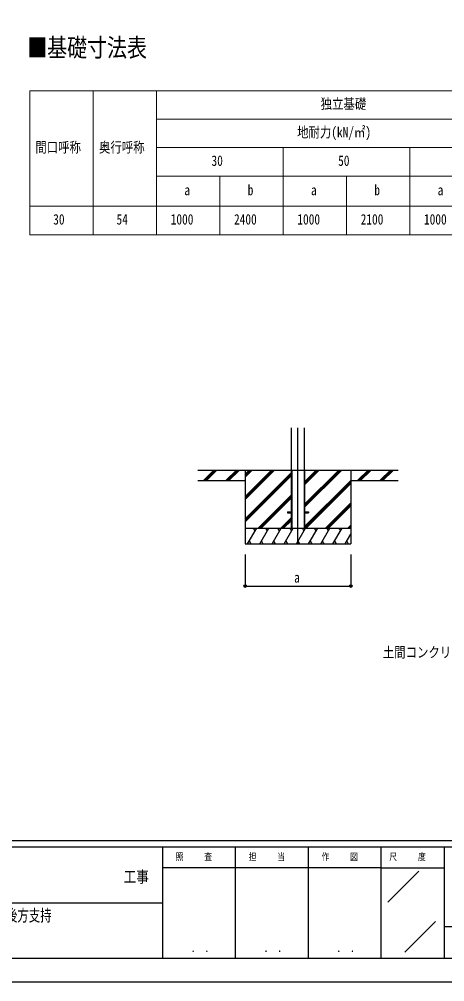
# Model space of a CAD drawing. Units: millimetres, scale not verified. Extents: x -12615 to 12615, y -8910 to 8910.
# Drawn here: x 2528 to 6560, y -8910 to 218 of the extents above; entities that cross this region are included whole.
import ezdxf
from ezdxf.enums import TextEntityAlignment as Align

# ---------------------------------------------------------------- set-up
doc = ezdxf.new("R2010")
doc.units = ezdxf.units.MM
doc.header["$LTSCALE"] = 40
doc.layers.add('0-1_TABLE1', color=7, linetype='Continuous', lineweight=18)
for name, color, linetype in [('0-2_USER1', 3, 'Continuous'), ('0-3_YKK_12', 2, 'Continuous'), ('0-5_YKK_A1', 4, 'Continuous'), ('0-6_YKK_D', 6, 'Continuous'), ('0-7_YKK_ZWAK', 7, 'Continuous')]:
    doc.layers.add(name, color=color, linetype=linetype)
doc.styles.add('ＭＳ ゴシック', font='')
doc.styles.get('ＭＳ ゴシック').set_extended_font_data('MS Gothic')

msp = doc.modelspace()

# ---------------------------------------------------------------- linework, layer by layer
at = {"layer": '0-1_TABLE1'}
for p, q in [((2628.6, -459.52), (11028.6, -459.52)), ((2628.6, -459.52), (2628.6, -1825.91)), ((3828.6, -729.52), (11028.6, -729.52)), ((3828.6, -999.52), (11028.6, -999.52)), ((3828.6, -1269.52), (11028.6, -1269.52)), ((2628.6, -1555.91), (11028.6, -1555.91)), ((2628.6, -1825.91), (11028.6, -1825.91))]:
    msp.add_line(p, q, dxfattribs=at)
for points in [[(3228.6, -459.52), (3228.6, -1555.91), (3228.6, -1825.91)], [(3828.6, -459.52), (3828.6, -1555.91), (3828.6, -1825.91)], [(5028.6, -999.52), (5028.6, -1555.91), (5028.6, -1825.91)], [(6228.6, -999.52), (6228.6, -1555.91), (6228.6, -1825.91)], [(4428.6, -1269.52), (4428.6, -1555.91), (4428.6, -1825.91)], [(5628.6, -1269.52), (5628.6, -1555.91), (5628.6, -1825.91)]]:
    msp.add_lwpolyline(points, dxfattribs=at)
at = {"layer": '0-3_YKK_12'}
msp.add_line((5168.76, -4757.07), (5168.76, -3657.07), dxfattribs=at)
at = {"layer": '0-5_YKK_A1'}
for p, q in [((5106.26, -4607.07), (5106.26, -3657.07)), ((5231.26, -4607.07), (5231.26, -3657.07)), ((4218.76, -4057.07), (5106.26, -4057.07)), ((4273.1, -4157.07), (4373.1, -4057.07)), ((4287.24, -4157.07), (4387.24, -4057.07)), ((4301.38, -4157.07), (4401.38, -4057.07)), ((4485.23, -4157.07), (4585.23, -4057.07)), ((4499.37, -4157.07), (4599.37, -4057.07)), ((4513.51, -4157.07), (4613.51, -4057.07)), ((4668.76, -4057.07), (4668.76, -4757.07)), ((4932.74, -4057.07), (4668.76, -4321.04)), ((4720.6, -4057.07), (4668.76, -4108.91)), ((4918.59, -4057.07), (4668.76, -4306.9)), ((4946.88, -4057.07), (4668.76, -4335.19)), ((4706.46, -4057.07), (4668.76, -4094.77)), ((4734.75, -4057.07), (4668.76, -4123.05)), ((5106.26, -4081.53), (4668.76, -4519.03)), ((5106.26, -4095.68), (4668.76, -4533.18)), ((5106.26, -4057.07), (5231.26, -4057.07)), ((5107.96, -4057.07), (5107.96, -4607.07)), ((5111.46, -4057.07), (5111.46, -4607.07)), ((5226.06, -4057.07), (5226.06, -4607.07)), ((5229.56, -4057.07), (5229.56, -4607.07)), ((5231.26, -4057.07), (6118.76, -4057.07)), ((5569.13, -4057.07), (5231.26, -4394.94)), ((5357, -4057.07), (5231.26, -4182.81)), ((5554.99, -4057.07), (5231.26, -4380.8)), ((5583.27, -4057.07), (5231.26, -4409.08)), ((5342.86, -4057.07), (5231.26, -4168.67)), ((5371.14, -4057.07), (5231.26, -4196.95)), ((5668.76, -4057.07), (5668.76, -4757.07)), ((5832.78, -4057.07), (5732.78, -4157.07)), ((5846.92, -4057.07), (5746.92, -4157.07)), ((5861.07, -4057.07), (5761.07, -4157.07)), ((6044.91, -4057.07), (5944.91, -4157.07)), ((6059.06, -4057.07), (5959.06, -4157.07)), ((6073.2, -4057.07), (5973.2, -4157.07)), ((4218.76, -4157.07), (4668.76, -4157.07)), ((5106.26, -4109.82), (4668.76, -4547.32)), ((5668.76, -4155.43), (5231.26, -4592.93)), ((5668.76, -4169.57), (5231.26, -4607.07)), ((5668.76, -4183.71), (5245.41, -4607.07)), ((5668.76, -4157.07), (6118.76, -4157.07)), ((5106.26, -4293.67), (4792.86, -4607.07)), ((5106.26, -4307.81), (4807, -4607.07)), ((5106.26, -4321.95), (4821.14, -4607.07)), ((5668.76, -4367.56), (5429.25, -4607.07)), ((5068.76, -4452.57), (5068.76, -4461.57)), ((5068.76, -4452.57), (5106.26, -4452.57)), ((5068.76, -4461.57), (5106.26, -4461.57)), ((5231.26, -4452.57), (5268.76, -4452.57)), ((5231.26, -4461.57), (5268.76, -4461.57)), ((5268.76, -4452.57), (5268.76, -4461.57)), ((5668.76, -4381.7), (5443.4, -4607.07)), ((5668.76, -4395.85), (5457.54, -4607.07)), ((5106.26, -4505.8), (5004.99, -4607.07)), ((5106.26, -4519.94), (5019.13, -4607.07)), ((5106.26, -4534.08), (5033.27, -4607.07)), ((4668.76, -4607.07), (5668.76, -4607.07)), ((4691.88, -4757.07), (4778.49, -4607.07)), ((4763.49, -4633.05), (4748.48, -4607.07)), ((4807.35, -4757.07), (4893.96, -4607.07)), ((4878.96, -4633.05), (4863.96, -4607.07)), ((4922.82, -4757.07), (5009.43, -4607.07)), ((4994.43, -4633.05), (4979.42, -4607.07)), ((5038.29, -4757.07), (5124.9, -4607.07)), ((5109.9, -4633.05), (5094.89, -4607.07)), ((5153.76, -4757.07), (5240.37, -4607.07)), ((5225.37, -4633.05), (5210.37, -4607.07)), ((5269.23, -4757.07), (5355.84, -4607.07)), ((5340.84, -4633.05), (5325.84, -4607.07)), ((5384.7, -4757.07), (5471.31, -4607.07)), ((5441.31, -4607.07), (5456.31, -4633.05)), ((5500.17, -4757.07), (5586.78, -4607.07)), ((5556.78, -4607.07), (5571.78, -4633.05)), ((5668.76, -4579.69), (5641.39, -4607.07)), ((5668.76, -4593.84), (5655.53, -4607.07)), ((4706.88, -4731.09), (4721.88, -4757.07)), ((4822.35, -4731.09), (4837.35, -4757.07)), ((4937.82, -4731.09), (4952.82, -4757.07)), ((5053.29, -4731.09), (5068.29, -4757.07)), ((5168.76, -4731.09), (5183.76, -4757.07)), ((5284.23, -4731.09), (5299.23, -4757.07)), ((5399.7, -4731.09), (5414.7, -4757.07)), ((5515.17, -4731.09), (5530.17, -4757.07)), ((5615.64, -4757.07), (5668.76, -4665.07)), ((5630.64, -4731.09), (5645.64, -4757.07)), ((4668.76, -4757.07), (5668.76, -4757.07))]:
    msp.add_line(p, q, dxfattribs=at)
at = {"layer": '0-6_YKK_D'}
for p, q in [((4668.76, -4857.07), (4668.76, -5158.07)), ((5668.76, -4857.07), (5668.76, -5158.07)), ((4668.76, -5157.07), (5668.76, -5157.07))]:
    msp.add_line(p, q, dxfattribs=at)
for centre in [(4668.76, -5157.07), (5668.76, -5157.07)]:
    msp.add_circle(centre, 12.75, dxfattribs=at)
at = {"layer": '0-7_YKK_ZWAK'}
for p, q in [((11685.06, -7575), (-11714.94, -7575)), ((11685.06, -7575), (-11714.94, -7575)), ((3885.06, -7635), (-14.94, -7635)), ((3885.06, -7635), (-14.94, -7635)), ((4575.06, -7635), (4575.06, -8685)), ((4575.06, -7635), (4575.06, -8685)), ((5265.06, -7635), (5265.06, -8685)), ((5265.06, -7635), (5265.06, -8685)), ((5955.06, -7635), (5955.06, -8685)), ((6555.06, -7635), (5955.06, -7635)), ((5955.06, -7635), (5955.06, -8685)), ((6555.06, -7635), (5955.06, -7635)), ((9652.56, -7635), (6555.06, -7635)), ((6555.06, -7635), (6555.06, -8685)), ((9652.56, -7635), (6555.06, -7635)), ((6555.06, -7635), (6555.06, -8685)), ((5955.06, -7830), (3885.06, -7830)), ((5955.06, -7830), (3885.06, -7830)), ((5955.06, -7830), (6555.06, -7830)), ((5955.06, -7830), (6555.06, -7830)), ((6021.31, -8154.87), (6315.11, -7861.08)), ((6021.31, -8154.87), (6315.11, -7861.08)), ((-14.94, -8160), (3885.06, -8160)), ((-14.94, -8160), (3885.06, -8160)), ((6182.02, -8627.97), (6470.68, -8339.3)), ((6182.02, -8627.97), (6470.68, -8339.3)), ((6555.06, -8385), (9652.56, -8385)), ((6555.06, -8385), (9652.56, -8385)), ((-14.94, -8685), (3885.06, -8685)), ((-14.94, -8685), (3885.06, -8685)), ((3885.06, -8685), (5955.06, -8685)), ((3885.06, -8685), (5955.06, -8685)), ((5955.06, -8685), (6555.06, -8685)), ((5955.06, -8685), (6555.06, -8685)), ((6555.06, -8685), (9652.56, -8685)), ((6555.06, -8685), (9652.56, -8685))]:
    msp.add_line(p, q, dxfattribs=at)
msp.add_lwpolyline([(-12615, -8910), (12615, -8910), (12615, 8910), (-12615, 8910)], close=True, dxfattribs=at)
msp.add_lwpolyline([(-12615, -8910), (12615, -8910), (12615, 8910), (-12615, 8910)], close=True, dxfattribs=at)
msp.add_lwpolyline([(5955.06, -7635), (3885.06, -7635), (3885.06, -8685)], dxfattribs=at)
msp.add_lwpolyline([(5955.06, -7635), (3885.06, -7635), (3885.06, -8685)], dxfattribs=at)

# ---------------------------------------------------------------- texts
at = {"layer": '0-1_TABLE1', "style": 'ＭＳ ゴシック', "width": 0.8}
for s, p in [('独立基礎', (5383.8, -662.02)), ('地耐力(kN/㎡)', (5160.6, -932.02)), ('間口呼称', (2680.2, -1075.22)), ('奥行呼称', (3283.8, -1075.22)), ('30', (4349.4, -1202.02)), ('50', (5549.4, -1202.02)), ('b', (4692.6, -1480.22)), ('b', (5892.6, -1480.22)), ('a', (4092.6, -1480.22)), ('a', (5292.6, -1480.22)), ('a', (6492.6, -1480.22)), ('30', (2849.4, -1758.41)), ('54', (3449.4, -1758.41)), ('1000', (3963, -1758.41)), ('2400', (4563, -1758.41)), ('1000', (5163, -1758.41)), ('2100', (5763, -1758.41)), ('1000', (6363, -1758.41))]:
    msp.add_text(s, height=98.97, dxfattribs=at).set_placement(p, align=Align.BOTTOM_LEFT)
at = {"layer": '0-2_USER1', "style": 'ＭＳ ゴシック'}
for s, height, width, p in [('■基礎寸法表', 173.2, 0.8, (2603.39, -188.91)), ('土間コンクリート考慮基礎の場合', 98.97, 0.8, (5973.3, -5864.59)), ('プレーンルーフ カーポート 600タイプ 後方支持', 113.1, 0.7, (459.06, -8371.07))]:
    msp.add_text(s, height=height, dxfattribs=dict(at, width=width)).set_placement(p, align=Align.BOTTOM_LEFT)
at = {"layer": '0-6_YKK_D', "style": 'ＭＳ ゴシック', "width": 0.8}
msp.add_text('a', height=98.97, dxfattribs=at).set_placement((5132.76, -5154.74), align=Align.BOTTOM_LEFT)
at = {"layer": '0-7_YKK_ZWAK', "style": 'ＭＳ ゴシック', "width": 0.8}
for s, height, p in [('照     査', 65.98, (4009.26, -7777.5)), ('照     査', 65.98, (4009.26, -7777.5)), ('担     当', 65.98, (4701.66, -7777.5)), ('担     当', 65.98, (4701.66, -7777.5)), ('作     図', 65.98, (5391.66, -7777.5)), ('作     図', 65.98, (5391.66, -7777.5)), ('尺     度', 65.98, (6034.26, -7777.5)), ('尺     度', 65.98, (6034.26, -7777.5)), ('工事', 110, (3517, -8002.4)), ('工事', 110, (3517, -8002.4)), ('． ．', 77.75, (4155, -8653.06)), ('． ．', 77.75, (4155, -8653.06)), ('． ．', 77.75, (4845, -8653.06)), ('． ．', 77.75, (4845, -8653.06)), ('． ．', 77.75, (5535, -8653.06)), ('． ．', 77.75, (5535, -8653.06))]:
    msp.add_text(s, height=height, dxfattribs=at).set_placement(p, align=Align.BOTTOM_LEFT)

doc.saveas('drawing.dxf')
